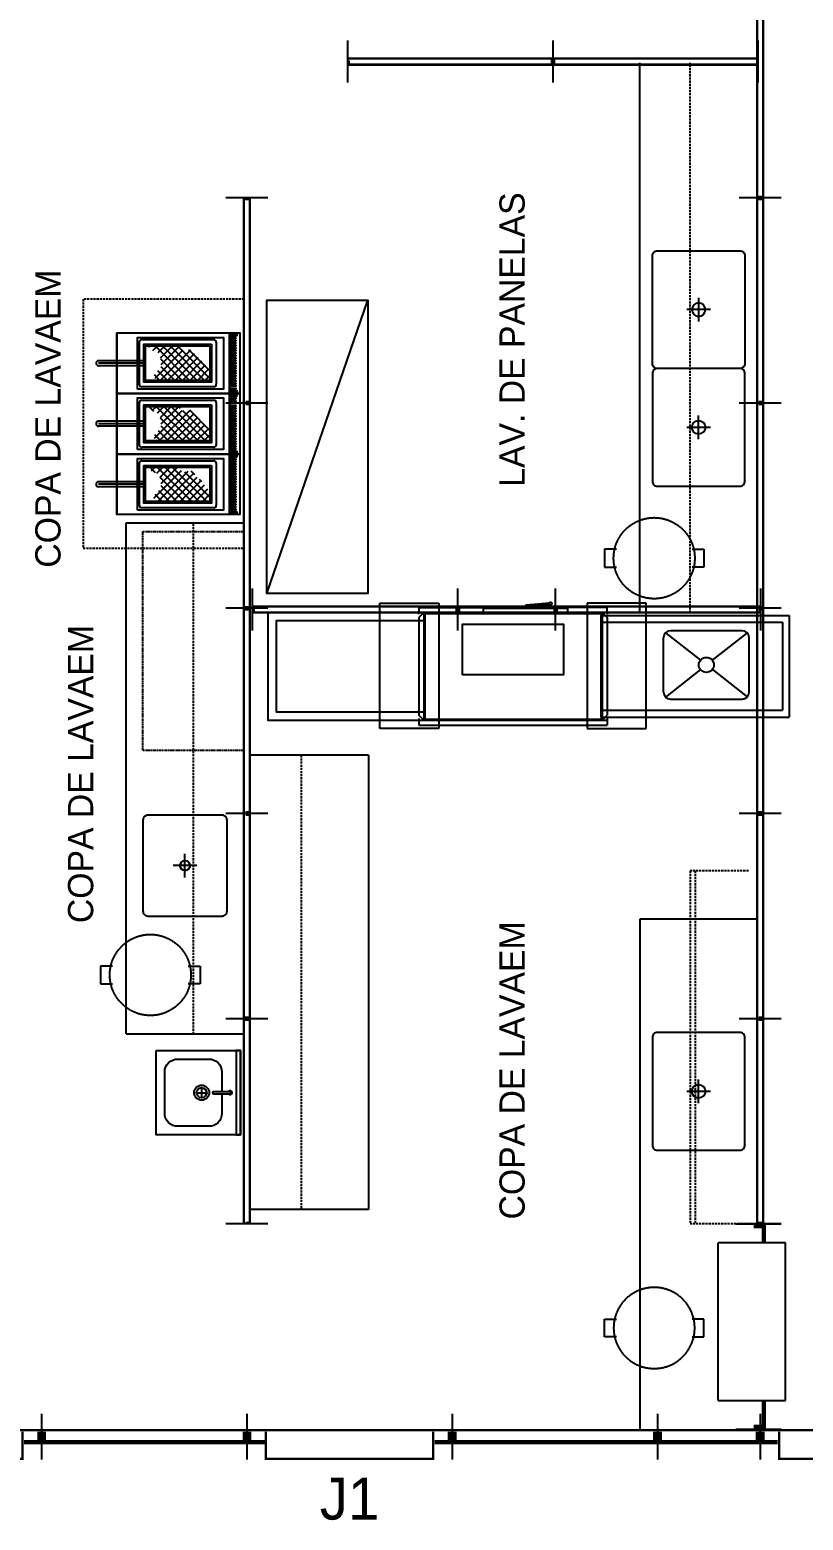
# Model space of a CAD drawing. Header units: millimetres. Extents: x -18806 to 201070, y -25046 to 92854.
# Drawn here: x 168975 to 173571, y 70561 to 79422 of the extents above; entities that cross this region are included whole.
import ezdxf
from ezdxf.enums import TextEntityAlignment as Align

# ---------------------------------------------------------------- set-up
doc = ezdxf.new("R2010")
doc.units = ezdxf.units.MM
doc.header["$LTSCALE"] = 50
doc.linetypes.add('HIDDEN', pattern=[0.375, 0.25, -0.125])
doc.linetypes.add('HIDDEN2', pattern=[0.1875, 0.125, -0.0625])
for name, color, linetype in [('9-LAYOUT', 8, 'Continuous'), ('HD1', 1, 'Continuous'), ('LAYA', 8, 'Continuous'), ('LAYC', 4, 'Continuous'), ('P1', 1, 'Continuous'), ('SOB', 8, 'HIDDEN2'), ('TEXTO_LEGENDA', 7, 'Continuous')]:
    doc.layers.add(name, color=color, linetype=linetype)
doc.styles.add('2', font='stylu.ttf', dxfattribs={"height": 0.35})
doc.styles.add('L1', font='txt', dxfattribs={"height": 0.18})

# ---------------------------------------------------------------- blocks, each defined once
blk = doc.blocks.new('if11')
at = {"color": 24}
for p, q in [((0, -0.125), (0, 0.125)), ((1.22, -0.125), (1.22, 0.125))]:
    blk.add_line(p, q, dxfattribs=at)
at = {"color": 3, "const_width": 0.014}
blk.add_lwpolyline([(1.22, 0.018), (0, 0.018)], dxfattribs=at)
at = {"color": 24, "const_width": 0.014}
blk.add_lwpolyline([(0.007, 0.0083), (0.007, -0.018), (1.213, -0.018), (1.213, 0.0108)], dxfattribs=at)
at = {"style": 'L1', "flags": 3}
blk.add_attdef('BLOCO', (0, 0.305), '', height=0.18, dxfattribs=at)
blk = doc.blocks.new('f21')
at = {"color": 24}
for p, q in [((0, 0.09), (0, -0.18)), ((0.61, 0.09), (0.61, -0.18))]:
    blk.add_line(p, q, dxfattribs=at)
at = {"color": 3, "const_width": 0.014}
blk.add_lwpolyline([(0, -0.007), (0.61, -0.007)], dxfattribs=at)
at = {"color": 170, "const_width": 0.026}
blk.add_lwpolyline([(0.013, -0.016), (0.013, -0.077), (0.597, -0.077), (0.597, -0.016)], dxfattribs=at)
at = {"style": 'L1', "flags": 3}
blk.add_attdef('BLOCO', (-0.0185, 0.1938), '', height=0.18, dxfattribs=at)
blk = doc.blocks.new('j11')
at = {"color": 24}
for p, q in [((0, 0.09), (0, -0.18)), ((1.22, 0.09), (1.22, -0.18))]:
    blk.add_line(p, q, dxfattribs=at)
at = {"color": 3, "const_width": 0.014}
blk.add_lwpolyline([(0, -0.007), (1.22, -0.007)], dxfattribs=at)
at = {"color": 170, "const_width": 0.026}
for points in [[(0.013, -0.016), (0.013, -0.077), (0.105, -0.077)], [(1.115, -0.077), (1.207, -0.077), (1.207, -0.016)]]:
    blk.add_lwpolyline(points, dxfattribs=at)
at = {"color": 7, "const_width": 0.014}
blk.add_lwpolyline([(0.113, -0.016), (0.113, -0.177), (1.107, -0.177), (1.107, -0.016)], dxfattribs=at)
at = {"color": 7, "style": '2'}
blk.add_text('J1', height=0.25, dxfattribs=at).set_placement((0.61, -0.415), align=Align.MIDDLE)
at = {"style": 'L1', "flags": 3}
blk.add_attdef('BLOCO', (0, 0.1994), '', height=0.18, dxfattribs=at)
blk = doc.blocks.new('f11')
at = {"color": 24}
for p, q in [((0, 0.09), (0, -0.18)), ((1.22, 0.09), (1.22, -0.18))]:
    blk.add_line(p, q, dxfattribs=at)
at = {"color": 3, "const_width": 0.014}
blk.add_lwpolyline([(0, -0.007), (1.22, -0.007)], dxfattribs=at)
at = {"color": 170, "const_width": 0.026}
blk.add_lwpolyline([(0.013, -0.016), (0.013, -0.077), (1.207, -0.077), (1.207, -0.016)], dxfattribs=at)
at = {"style": 'L1', "flags": 3}
blk.add_attdef('BLOCO', (0, 0.2239), '', height=0.18, dxfattribs=at)
blk = doc.blocks.new('j1')
at = {"color": 24}
for p, q in [((0, 0.09), (0, -0.18)), ((1.22, 0.09), (1.22, -0.18))]:
    blk.add_line(p, q, dxfattribs=at)
at = {"color": 24, "const_width": 0.014}
blk.add_lwpolyline([(0, -0.007), (1.22, -0.007)], dxfattribs=at)
at = {"color": 170, "const_width": 0.026}
for points in [[(0.013, -0.016), (0.013, -0.077), (0.105, -0.077)], [(1.115, -0.077), (1.207, -0.077), (1.207, -0.016)]]:
    blk.add_lwpolyline(points, dxfattribs=at)
at = {"color": 7, "const_width": 0.014}
blk.add_lwpolyline([(0.113, -0.016), (0.113, -0.177), (1.107, -0.177), (1.107, -0.016)], dxfattribs=at)
at = {"color": 7, "style": '2'}
blk.add_text('J1', height=0.25, dxfattribs=at).set_placement((0.61, -0.415), align=Align.MIDDLE)
at = {"style": 'L1', "flags": 3}
blk.add_attdef('BLOCO', (0, 0.1994), '', height=0.18, dxfattribs=at)
blk = doc.blocks.new('71')
at = {"layer": 'LAYA', "linetype": 'Continuous'}
for p, q in [((-0.07, -0.35), (0.07, -0.35)), ((0, -0.42), (0, -0.28))]:
    blk.add_line(p, q, dxfattribs=at)
at = {"layer": 'LAYA'}
blk.add_circle((0, -0.35), 0.04, dxfattribs=at)
at = {"layer": 'LAYC'}
blk.add_lwpolyline([(-0.32, -0.625), (0.32, -0.625, 0.414214), (0.35, -0.595), (0.35, -0.105, 0.414214), (0.32, -0.075), (-0.32, -0.075, 0.414214), (-0.35, -0.105), (-0.35, -0.595, 0.414214)], format="xyb", close=True, dxfattribs=at)
blk = doc.blocks.new('Car80li')
at = {"layer": 'SOB'}
for points in [[(-0.2248, 0.053), (-0.296, 0.053), (-0.296, -0.053), (-0.2248, -0.053)], [(0.2248, 0.053), (0.296, 0.053), (0.296, -0.053), (0.2248, -0.053)]]:
    blk.add_lwpolyline(points, dxfattribs=at)
blk.add_circle((0, 0), 0.241, dxfattribs=at)
blk = doc.blocks.new('FRT')
at = {"layer": 'LAYA'}
h = blk.add_hatch(dxfattribs=at)
h.set_pattern_fill('ANSI37', color=256, scale=0.25, angle=180, style=0)
h.set_pattern_definition([(225, (264.372514, 150.21489), (0.022097087, -0.022097087), []), (315, (264.372514, 150.21489), (0.022097087, 0.022097087), [])])
edge = h.paths.add_edge_path()
edge.add_spline(control_points=[(0.0775, 0.1856), (0.0912, 0.1975), (0.1104, 0.2142), (0.1149, 0.2535), (0.1398, 0.2576), (0.1633, 0.2639), (0.1812, 0.2644), (0.2211, 0.2627), (0.2548, 0.1907), (0.2767, 0.2471), (0.2807, 0.2655), (0.2825, 0.274)], knot_values=[0, 0, 0, 0, 0.052598, 0.073589, 0.107162, 0.114399, 0.147575, 0.159677, 0.234412, 0.267081, 0.294685, 0.294685, 0.294685, 0.294685], degree=3, periodic=0)
edge.add_line((0.2825, 0.274), (0.2825, 0.553))
edge.add_line((0.2825, 0.553), (0.2193, 0.553))
edge.add_spline(control_points=[(0.2193, 0.553), (0.21, 0.5439), (0.1931, 0.5277), (0.1664, 0.507), (0.1442, 0.4842), (0.1249, 0.4617), (0.0909, 0.4416), (0.1133, 0.409), (0.0977, 0.3768), (0.082, 0.3788), (0.0775, 0.3793)], knot_values=[0.014185, 0.014185, 0.014185, 0.014185, 0.053103, 0.084469, 0.115719, 0.146969, 0.178219, 0.211197, 0.243644, 0.256474, 0.256474, 0.256474, 0.256474], degree=3, periodic=0)
edge.add_line((0.0775, 0.3793), (0.0775, 0.1856))
for p, q in [((0.04, 0.148), (0.04, 0.5755)), ((0.055, 0.5905), (0.305, 0.5905)), ((0.32, 0.5755), (0.32, 0.148)), ((0.055, 0.133), (0.305, 0.133)), ((0.165, 0.1705), (0.165, -0.1082)), ((0.18, 0.1705), (0.18, -0.1082)), ((0.195, 0.1705), (0.195, -0.1082))]:
    blk.add_line(p, q, dxfattribs=at)
for points in [[(0.016, 0.7125, 1), (0.008, 0.7125), (0.008, 0.6805, 1), (0.016, 0.6805)], [(0.352, 0.7125, 1), (0.344, 0.7125), (0.344, 0.6805, 1), (0.352, 0.6805)]]:
    blk.add_lwpolyline(points, format="xyb", close=True, dxfattribs=at)
for points in [[(0.0275, 0.67), (0.0275, 0.706, -1), (0.0325, 0.706), (0.0325, 0.67)], [(0.0425, 0.67), (0.0425, 0.706, -1), (0.0475, 0.706), (0.0475, 0.67)], [(0.0575, 0.67), (0.0575, 0.706, -1), (0.0625, 0.706), (0.0625, 0.67)], [(0.0725, 0.67), (0.0725, 0.706, -1), (0.0775, 0.706), (0.0775, 0.67)], [(0.0875, 0.67), (0.0875, 0.706, -1), (0.0925, 0.706), (0.0925, 0.67)], [(0.1025, 0.67), (0.1025, 0.706, -1), (0.1075, 0.706), (0.1075, 0.67)], [(0.1175, 0.67), (0.1175, 0.706, -1), (0.1225, 0.706), (0.1225, 0.67)], [(0.1325, 0.67), (0.1325, 0.706, -1), (0.1375, 0.706), (0.1375, 0.67)], [(0.1475, 0.67), (0.1475, 0.706, -1), (0.1525, 0.706), (0.1525, 0.67)], [(0.1625, 0.67), (0.1625, 0.706, -1), (0.1675, 0.706), (0.1675, 0.67)], [(0.1775, 0.67), (0.1775, 0.706, -1), (0.1825, 0.706), (0.1825, 0.67)], [(0.1925, 0.67), (0.1925, 0.706, -1), (0.1975, 0.706), (0.1975, 0.67)], [(0.2075, 0.67), (0.2075, 0.706, -1), (0.2125, 0.706), (0.2125, 0.67)], [(0.2225, 0.67), (0.2225, 0.706, -1), (0.2275, 0.706), (0.2275, 0.67)], [(0.2375, 0.67), (0.2375, 0.706, -1), (0.2425, 0.706), (0.2425, 0.67)], [(0.2525, 0.67), (0.2525, 0.706, -1), (0.2575, 0.706), (0.2575, 0.67)], [(0.2675, 0.67), (0.2675, 0.706, -1), (0.2725, 0.706), (0.2725, 0.67)], [(0.2825, 0.67), (0.2825, 0.706, -1), (0.2875, 0.706), (0.2875, 0.67)], [(0.2975, 0.67), (0.2975, 0.706, -1), (0.3025, 0.706), (0.3025, 0.67)], [(0.3125, 0.67), (0.3125, 0.706, -1), (0.3175, 0.706), (0.3175, 0.67)], [(0.3275, 0.67), (0.3275, 0.706, -1), (0.3325, 0.706), (0.3325, 0.67)]]:
    blk.add_lwpolyline(points, format="xyb", dxfattribs=at)
for points in [[(0.0675, 0.563), (0.2925, 0.563), (0.2925, 0.1605), (0.0675, 0.1605)], [(0.0775, 0.553), (0.2825, 0.553), (0.2825, 0.1705), (0.0775, 0.1705)]]:
    blk.add_lwpolyline(points, close=True, dxfattribs=at)
for centre, start, end in [((0.055, 0.5755), 90, 180), ((0.305, 0.5755), 0, 90.01249), ((0.055, 0.148), 180, 270), ((0.305, 0.148), 270, 0), ((0.18, -0.1082), 180, 0)]:
    blk.add_arc(centre, 0.015, start, end, dxfattribs=at)
at = {"layer": 'LAYC'}
blk.add_line((0, 0), (0.36, 0), dxfattribs=at)
for points in [[(0.36, 0.67), (0, 0.67), (0, 0.73), (0.36, 0.73)], [(0, 0.67), (0.36, 0.67), (0.36, 0), (0, 0)], [(0.3335, 0.123), (0.0265, 0.123), (0.0265, 0.634), (0.3335, 0.634)]]:
    blk.add_lwpolyline(points, close=True, dxfattribs=at)
blk = doc.blocks.new('60')
at = {"layer": 'LAYA'}
for p, q in [((-0.07, -0.35), (0.07, -0.35)), ((0, -0.42), (0, -0.28))]:
    blk.add_line(p, q, dxfattribs=at)
blk.add_circle((0, -0.35), 0.03, dxfattribs=at)
at = {"layer": 'LAYC'}
blk.add_lwpolyline([(-0.27, -0.6), (0.27, -0.6, 0.414214), (0.3, -0.57), (0.3, -0.13, 0.414214), (0.27, -0.1), (-0.27, -0.1, 0.414214), (-0.3, -0.13), (-0.3, -0.57, 0.414214)], format="xyb", close=True, dxfattribs=at)
blk = doc.blocks.new('MLL')
at = {"layer": '9-LAYOUT'}
blk.add_line((-0.933, 0.0177), (-0.933, 0.6223), dxfattribs=at)
blk.add_circle((-0.308, 0.3286), 0.0448, dxfattribs=at)
at = {"layer": 'HD1'}
for p, q in [((-0.0947, 0.532), (-0.521, 0.532)), ((-0.562, 0.1659), (-0.562, 0.491)), ((-0.054, 0.1663), (-0.054, 0.4914)), ((-0.5214, 0.1252), (-0.0958, 0.1252))]:
    blk.add_line(p, q, dxfattribs=at)
at = {"layer": 'HD1', "color": 6, "linetype": 'HIDDEN'}
for p, q in [((-0.5501, 0.5197), (-0.3429, 0.3568)), ((-0.0659, 0.5201), (-0.2729, 0.3564)), ((-0.3432, 0.3008), (-0.5501, 0.1371)), ((-0.2724, 0.3014), (-0.0651, 0.1384))]:
    blk.add_line(p, q, dxfattribs=at)
at = {"layer": 'HD1'}
for centre, radius, start, end in [((-0.521, 0.491), 0.041, 90, 180), ((-0.0947, 0.4914), 0.0406, 0, 90), ((-0.5214, 0.1659), 0.0406, 180, 270), ((-0.0947, 0.1663), 0.0406, 270, 0), ((-0.0947, 0.1663), 0.0406, 270, 295.9909)]:
    blk.add_arc(centre, radius, start, end, dxfattribs=at)
at = {"layer": 'LAYA'}
for p, q in [((-1.981, 0.634), (-0.933, 0.634)), ((-1.981, 0.634), (-1.981, 0.006)), ((-1.632, 0.6656), (-1.632, 0.6756)), ((-1.632, 0.64), (-1.632, 0.67)), ((-1.6319, 0.6757), (-1.1319, 0.6757)), ((-1.6319, 0.6657), (-1.1319, 0.6657)), ((-1.3824, 0.6807), (-1.3819, 0.6757)), ((-1.3819, 0.6757), (-1.2403, 0.6881)), ((-1.3778, 0.6861), (-1.2412, 0.698)), ((-1.132, 0.67), (-1.1319, 0.67)), ((-1.132, 0.64), (-1.132, 0.67)), ((-1.1319, 0.6657), (-1.1319, 0.6757)), ((-0.933, 0.634), (-0.933, 0.006)), ((-1.981, 0.006), (-0.933, 0.006))]:
    blk.add_line(p, q, dxfattribs=at)
at = {"layer": 'LAYA', "color": 8}
blk.add_lwpolyline([(-1.987, 0.59), (-2.864, 0.59), (-2.864, 0.05), (-1.987, 0.05)], dxfattribs=at)
at = {"layer": 'LAYA'}
blk.add_lwpolyline([(-1.757, 0.27), (-1.757, 0.57), (-1.157, 0.57), (-1.157, 0.27)], close=True, dxfattribs=at)
blk.add_circle((-1.2336, 0.6937), 0.00875, dxfattribs=at)
blk.add_arc((-1.3774, 0.6811), 0.005, 95, 185, dxfattribs=at)
at = {"layer": 'LAYC'}
for p, q in [((-2.017, 0.67), (-1.632, 0.67)), ((-2.017, 0.67), (-2.017, 0.64)), ((-2.017, 0.64), (-0.927, 0.64)), ((-2.017, 0.63), (-2.017, 0.64)), ((-1.987, 0.64), (-2.017, 0.61)), ((-1.987, 0.64), (-1.987, 0)), ((-0.897, 0.67), (-1.132, 0.67)), ((-0.927, 0.64), (-0.927, 0)), ((-0.927, 0.64), (-0.897, 0.61)), ((-0.927, 0.64), (-0.897, 0.64)), ((-0.897, 0.64), (-0.897, 0.67)), ((-2.017, 0.61), (-2.017, 0.03)), ((-0.897, 0.61), (-0.897, 0.03)), ((-1.987, 0), (-2.017, 0.03)), ((-2.017, 0.01), (-2.017, 0)), ((-0.927, 0), (-0.897, 0.03)), ((-0.897, 0.01), (-0.897, 0)), ((-2.017, 0), (-0.927, 0)), ((-2.017, 0), (-2.017, -0.03)), ((-2.017, -0.03), (-0.897, -0.03)), ((-0.927, 0), (-0.897, 0)), ((-0.897, 0), (-0.897, -0.03))]:
    blk.add_line(p, q, dxfattribs=at)
at = {"layer": 'LAYC', "color": 8}
blk.add_lwpolyline([(-1.987, 0.64), (-2.914, 0.64), (-2.914, 0), (-1.987, 0)], dxfattribs=at)
at = {"layer": 'LAYC', "linetype": 'HIDDEN2'}
for points in [[(-1.898, 0.6958), (-1.898, -0.0504), (-2.2476, -0.0504), (-2.2476, 0.6958)], [(-1.0155, 0.6958), (-1.0155, -0.0504), (-0.6659, -0.0504), (-0.6659, 0.6958)]]:
    blk.add_lwpolyline(points, close=True, dxfattribs=at)
at = {"layer": 'LAYC'}
blk.add_lwpolyline([(-0.897, 0.64), (-0.897, 0.63)], dxfattribs=at)
at = {"layer": 'P1'}
for p, q in [((-0.933, 0.6223), (0.1846, 0.6223)), ((0.1846, 0.6223), (0.1846, 0.0177)), ((-0.933, 0.5816), (0.144, 0.5816)), ((0.144, 0.5816), (0.144, 0.0584)), ((-0.933, 0.0584), (0.144, 0.0584)), ((-0.933, 0.0177), (0.1846, 0.0177))]:
    blk.add_line(p, q, dxfattribs=at)
blk = doc.blocks.new('Lav')
at = {"layer": 'LAYA'}
for p, q in [((-0.03, -0.2403), (0.03, -0.2403)), ((0, -0.2703), (0, -0.2103))]:
    blk.add_line(p, q, dxfattribs=at)
blk.add_lwpolyline([(-0.006, -0.17, 1), (0.006, -0.17), (0.006, -0.07, 1), (-0.006, -0.07)], format="xyb", close=True, dxfattribs=at)
blk.add_lwpolyline([(0.0068, -0.1199), (0.123, -0.1199, -0.414214), (0.2, -0.1969), (0.2, -0.3829, -0.414214), (0.123, -0.4599), (-0.123, -0.4599, -0.414214), (-0.2, -0.3829), (-0.2, -0.1969, -0.414214), (-0.123, -0.1199), (-0.0068, -0.1199)], format="xyb", dxfattribs=at)
for radius in [0.045, 0.03]:
    blk.add_circle((0, -0.2403), radius, dxfattribs=at)
blk.add_arc((0, -0.07), 0.011, 303.05573, 236.94427, dxfattribs=at)
at = {"layer": 'LAYC'}
for points in [[(-0.25, -0.035), (0.25, -0.035), (0.25, -0.01), (-0.25, -0.01)], [(-0.25, -0.51), (-0.25, -0.01), (0.25, -0.01), (0.25, -0.51)]]:
    blk.add_lwpolyline(points, close=True, dxfattribs=at)

msp = doc.modelspace()

# ---------------------------------------------------------------- linework, layer by layer
at = {"color": 24}
for p, q in [((171518.596, 75850.825), (171518.596, 76100.825)), ((172099.84, 75850.825), (172099.84, 76100.825)), ((173170.012, 72322.825), (173440.012, 72322.825)), ((173170.012, 71102.825), (173440.012, 71102.825))]:
    msp.add_line(p, q, dxfattribs=at)
at = {"color": 3, "const_width": 14}
msp.add_lwpolyline([(171518.596, 75993.825), (172099.84, 75993.825)], dxfattribs=at)
at = {"color": 24, "const_width": 14}
msp.add_lwpolyline([(172092.84, 75984.169), (172092.84, 75957.825), (171525.596, 75957.825), (171525.596, 75986.581)], dxfattribs=at)
at = {"color": 170, "const_width": 26}
for points in [[(173337.012, 72217.825), (173337.012, 72309.825), (173276.012, 72309.825)], [(173276.012, 71115.825), (173337.012, 71115.825), (173337.012, 71264.825)]]:
    msp.add_lwpolyline(points, dxfattribs=at)
at = {"layer": 'LAYC'}
for p, q in [((172599.438, 75957.825), (172599.438, 79226.115)), ((169547.012, 73452.825), (169547.012, 76490.102)), ((169547.012, 76490.102), (170247.012, 76490.102)), ((170987.831, 75109.183), (170283.012, 75109.183)), ((170987.831, 75109.183), (170987.831, 72409.183)), ((172599.438, 74133.761), (172599.438, 71095.825)), ((173297.012, 74133.761), (172599.438, 74133.761)), ((169547.012, 73452.825), (170247.012, 73452.825)), ((169547.012, 73452.825), (170247.012, 73452.825)), ((170987.831, 72409.183), (170283.012, 72409.183)), ((173466.77, 72209.825), (173065.77, 72209.825)), ((173065.77, 71272.825), (173065.77, 72209.825)), ((173466.77, 71272.825), (173466.77, 72209.825)), ((173065.77, 71272.825), (173466.77, 71272.825))]:
    msp.add_line(p, q, dxfattribs=at)
at = {"layer": 'LAYC', "linetype": 'HIDDEN'}
for p, q in [((172899.438, 75957.825), (172899.438, 79226.115)), ((169947.012, 73452.825), (169947.012, 76490.102)), ((170587.831, 75109.183), (170587.831, 72409.183)), ((172899.438, 74422.825), (172899.438, 72322.825)), ((173246.386, 74422.825), (172899.438, 74422.825)), ((172929.438, 74422.825), (172929.438, 72322.825)), ((173246.386, 72322.825), (172899.438, 72322.825))]:
    msp.add_line(p, q, dxfattribs=at)
msp.add_lwpolyline([(170247.012, 77820.102), (169292.012, 77820.102), (169292.012, 76340.102), (170247.012, 76340.102)], close=True, dxfattribs=at)
at = {"layer": 'LAYC'}
msp.add_lwpolyline([(170383.7, 76071.089), (170383.7, 77815.831), (170983.7, 77815.831), (170983.7, 76071.089), (170383.7, 76071.089), (170983.7, 77815.831)], dxfattribs=at)
at = {"layer": 'SOB'}
for p, q in [((169647.012, 75140.102), (169647.012, 76440.102)), ((169647.012, 76440.102), (170247.012, 76440.102)), ((169647.012, 75140.102), (170247.012, 75140.102))]:
    msp.add_line(p, q, dxfattribs=at)

# ---------------------------------------------------------------- block references
at = {"color": 7, "yscale": 1000, "zscale": 1000, "rotation": 90}
for p, xscale in [((173315.012, 79642.825), -1000), ((170265.012, 77202.825), 1000), ((173315.012, 77202.825), 1000), ((170265.012, 77202.825), -1000), ((173315.012, 77202.825), -1000), ((170265.012, 74762.825), 1000), ((173315.012, 75982.825), -1000), ((170265.012, 74762.825), -1000), ((173315.012, 73542.825), 1000), ((170265.012, 72322.825), 1000), ((173315.012, 73542.825), -1000)]:
    msp.add_blockref('if11', p, dxfattribs=dict(at, xscale=xscale))
at = {"color": 7, "yscale": 1000, "zscale": 1000}
for name, p, xscale in [('if11', (170864.256, 79233.115), 1000), ('if11', (173304.256, 79233.115), -1000), ('if11', (170298.596, 75975.825), 1000), ('if11', (173319.84, 75975.825), -1000), ('j11', (167825.012, 71102.825), 1000), ('f11', (169045.012, 71102.825), 1000), ('j11', (170265.012, 71102.825), 1000), ('f11', (171485.012, 71102.825), 1000), ('f21', (173315.012, 71102.825), -1000), ('j1', (173315.012, 71102.825), 1000)]:
    msp.add_blockref(name, p, dxfattribs=dict(at, xscale=xscale))
at = {"layer": 'LAYC', "yscale": 1000, "zscale": 1000}
for name, p, xscale, rotation in [('71', (172599.438, 77758.615), -1000, 90), ('FRT', (169492.012, 77620.102), 1000, 270), ('71', (172599.438, 77058.615), 1000, 90), ('FRT', (169492.012, 77260.102), 1000, 270), ('FRT', (169492.012, 76900.102), 1000, 270), ('60', (169547.012, 74452.825), 1000, 90), ('71', (172599.438, 73110.828), 1000, 90), ('Lav', (170236.226, 73102.825), 1000, 270), ('Car80li', (172685.458, 71704.011), -1000, 180)]:
    msp.add_blockref(name, p, dxfattribs=dict(at, xscale=xscale, rotation=rotation))
at = {"layer": 'LAYC', "xscale": 1000, "yscale": 1000, "zscale": 1000}
for name, p in [('Car80li', (172685.458, 76280.778)), ('MLL', (173303.409, 75317.825))]:
    msp.add_blockref(name, p, dxfattribs=at)
at = {"layer": 'TEXTO_LEGENDA', "color": 7, "xscale": 1000, "yscale": 1000, "zscale": 1000}
msp.add_blockref('Car80li', (169691.331, 73802.836), dxfattribs=at)

# ---------------------------------------------------------------- texts
at = {"color": 7, "style": '2'}
for s, p in [('LAV. DE PANELAS', (171915.859, 77580.595)), ('COPA DE LAVAEM', (169157.408, 77110.371)), ('COPA DE LAVAEM', (169351.618, 74997.112)), ('COPA DE LAVAEM', (171915.859, 73235.285))]:
    msp.add_text(s, height=150, rotation=90, dxfattribs=at).set_placement(p, align=Align.CENTER)

doc.saveas('drawing.dxf')
